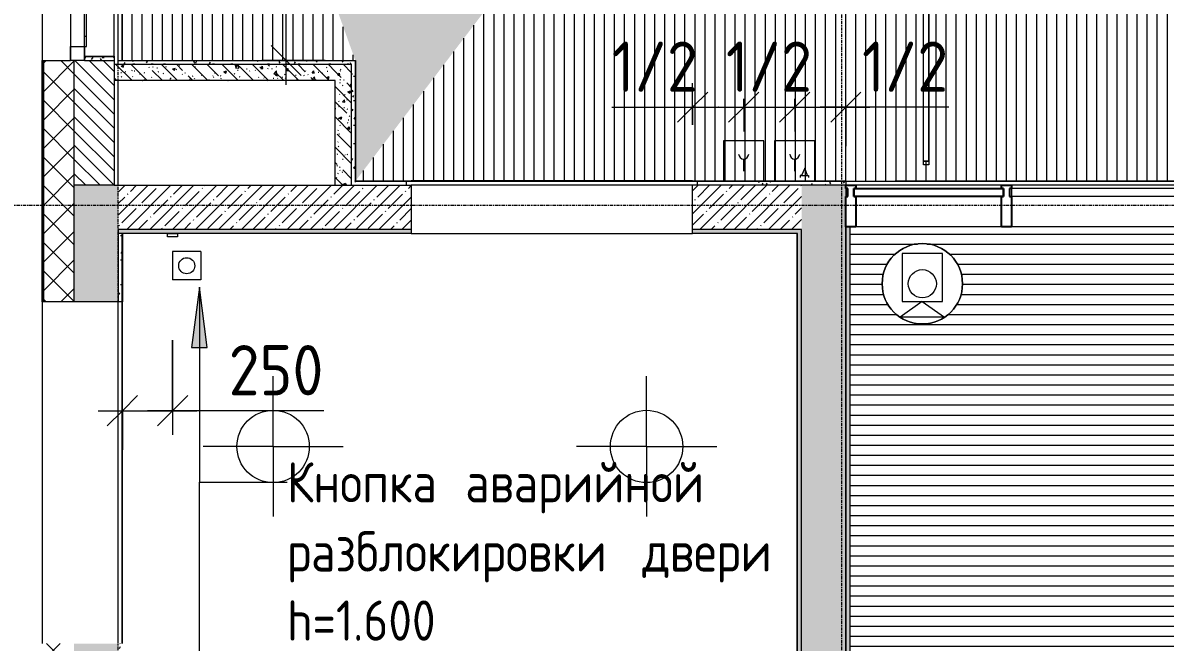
# Model space of a CAD drawing. Header units: millimetres. Extents: x 1311 to 195818, y -8553 to 29000.
# Drawn here: x 9082 to 14765, y 5627 to 8708 of the extents above; entities that cross this region are included whole.
import ezdxf

# ---------------------------------------------------------------- set-up
doc = ezdxf.new("R2010")
doc.units = ezdxf.units.MM
doc.linetypes.add('Осевая', pattern=[31.75, 6.35, -4.7625, 15.875, -4.7625])
for name, color, linetype, lineweight in [('A-ANNO-DIMS', 7, 'Continuous', 9), ('A-ANNO-DIMS-100', 7, 'Continuous', 9), ('A-CLNG-PATT', 7, 'Continuous', 9), ('A-GLAZ', 7, 'Continuous', 9), ('A-GLAZ-1', 7, 'Continuous', 13), ('A-GLAZ-CURT', 7, 'Continuous', 9), ('A-GLAZ-CURT-1', 7, 'Continuous', 25), ('A-GLAZ-CWMG', 7, 'Continuous', 9), ('A-GLAZ-CWMG-1', 7, 'Continuous', 25), ('A-WALL', 7, 'Continuous', 9), ('I-WALL', 7, 'Continuous', 9), ('Q-SPCQ', 7, 'Continuous', 9), ('Оси-2', 7, 'Осевая', 9)]:
    doc.layers.add(name, color=color, linetype=linetype, lineweight=lineweight)
for name, color, linetype, lineweight, true_color in [('A-ANNO-NOTE', 1, 'Continuous', 9, 0xff0000), ('A-CLNG-1', 7, 'Continuous', 9, 0xeaeaea), ('A-WALL-1', 7, 'Continuous', 9, 0x3c3c3c), ('A-WALL-2', 7, 'Continuous', 9, 0x535353), ('A-WALL-FNSH-1', 7, 'Continuous', 9, 0x3c3c3c), ('E-LITE-EQPM-1', 7, 'Continuous', 9, 0xff8080), ('G-ANNO-TEXT-1', 7, 'Continuous', 9, 0x3c3c3c), ('I-WALL-1', 7, 'Continuous', 9, 0x535353), ('Q-SPCQ-1', 7, 'Continuous', 9, 0x008040), ('Q-SPCQ-2', 1, 'Continuous', 9, 0xff0000)]:
    doc.layers.add(name, color=color, linetype=linetype, lineweight=lineweight, true_color=true_color)
doc.layers.add('A-CLNG-PATT-1', color=7, linetype='Continuous', lineweight=9, transparency=1)
doc.styles.add('GOST Common_2', font='GOST_Common.ttf', dxfattribs={"width": 0.9, "height": 200})
doc.styles.add('ISOCPEUR', font='isocpeur.ttf', dxfattribs={"width": 0.9, "height": 250})
doc.dimstyles.new('ISO-2_5_0_9К_БОЛЬШОЙ', dxfattribs={"dimscale": 304.8, "dimtxt": 248.995294, "dimasz": 0.492126, "dimexe": 0.393701, "dimexo": 0.984252, "dimgap": 0, "dimtad": 1, "dimdec": 0, "dimrnd": 10, "dimzin": 0, "dimdsep": 46, "dimtxsty": 'ISOCPEUR', "dimblk1": 'OBLIQUE', "dimblk2": 'OBLIQUE', "dimsah": 1, "dimcen": 0.09, "dimdle": 0.393701, "dimazin": 0, "dimtfac": 1, "dimtdec": 4, "dimtix": 1, "dimtmove": 0, "dimatfit": 3, "dimfxl": 1, "dimtvp": 1, "dimtolj": 1, "dimtzin": 0, "dimarcsym": 2})
doc.dimstyles.new('ISO-2_5_0_9К_БОЛЬШОЙ_1', dxfattribs={"dimscale": 304.8, "dimtxt": 248.995294, "dimasz": 0.492126, "dimexe": 0.393701, "dimexo": 0.984252, "dimgap": 0, "dimtad": 1, "dimdec": 0, "dimrnd": 10, "dimzin": 0, "dimdsep": 46, "dimtxsty": 'ISOCPEUR', "dimblk1": 'OBLIQUE', "dimblk2": 'OBLIQUE', "dimsah": 1, "dimcen": 0.09, "dimdle": 0.393701, "dimazin": 0, "dimtfac": 1, "dimtdec": 4, "dimtix": 1, "dimtmove": 1, "dimatfit": 3, "dimfxl": 1, "dimtvp": 1, "dimtolj": 1, "dimtzin": 0, "dimarcsym": 2})
pattern_1 = [(45, (9445.765, 0), (-57.0246, 57.0246), []), (45, (9502.79, 0), (-57.0246, 57.0246), [100.806, -20.161, 3.353, -16.808])]
pattern_2 = [(135, (9445.76, 0), (-75.4342, -75.4342), [106.68, -17.78, 3.556, -17.78]), (135, (9445.76, 75.39), (-75.4342, -75.4342), []), (50, (9445.76, 0), (127.5292, -11.1576), [13.335, -146.685]), (355, (9445.76, 0), (-24.6697, 133.74), [10.668, -117.348]), (100.451, (9456.39, -0.93), (102.8597, 122.5818), [11.333, -124.663]), (46.184, (9445.76, 35.56), (189.7552, -29.4304), [20.002, -220.027]), (96.636, (9461.58, 33.1), (166.182, 173.1996), [17, -186.995]), (351.184, (9445.76, 35.56), (166.184, 173.1976), [16.002, -176.022]), (21, (9463.54, 26.67), (106.1303, -71.586), [13.335, -146.685]), (326, (9463.54, 26.67), (43.2619, 128.9318), [10.668, -117.348]), (71.451, (9472.39, 20.7), (149.392, 57.345), [11.333, -124.663]), (37.5, (9445.765, 0), (2.16223, 59.18836), [3.353, -112.573, 3.353, -115.773, -117.792]), (37.5, (9445.765, 0), (2.16223, 59.18836), [-235.052, 3.353, -114.44]), (7.5, (9445.765, 0), (46.77386, 70.12615), [3.353, -64.567, 3.353, -109.906, -44.894]), (7.5, (9445.765, 0), (46.77386, 70.12615), [-181.178, 3.353, -41.542]), (327.5, (9406.116, 0), (94.91367, -4.0101), [3.353, -41.097, 3.353, -135.331, -184.023]), (327.5, (9406.116, 0), (94.91367, -4.0101), [-183.134, 3.353, -180.67]), (317.5, (9388.336, 0), (103.6906, 17.7988), [3.353, -54.432, 3.353, -88.748, -130.683]), (317.5, (9388.336, 0), (103.6906, 17.7988), [-149.885, 3.353, -127.33])]
pattern_3 = [(0, (9445.765, 0), (121.92, 30.48), [10.058, -81.382, 10.058, -81.382, -487.68]), (0, (9445.765, 0), (121.92, 30.48), [-182.88, 10.058, -172.822, 10.058, -81.382, -213.36]), (0, (9445.765, 0), (121.92, 30.48), [-457.2, 10.058, -50.902, 10.058, -142.342]), (120, (9491.485, 15.24), (-87.356454, 90.34582), [10.058, -81.382, 10.058, -81.382, -487.68]), (120, (9491.485, 15.24), (-87.356454, 90.34582), [-182.88, 10.058, -172.822, 10.058, -81.382, -213.36]), (120, (9491.485, 15.24), (-87.356454, 90.34582), [-457.2, 10.058, -50.902, 10.058, -142.342]), (240, (9506.725, 76.2), (-34.563546, -120.82582), [10.058, -81.382, 10.058, -81.382, -487.68]), (240, (9506.725, 76.2), (-34.563546, -120.82582), [-182.88, 10.058, -172.822, 10.058, -81.382, -213.36]), (240, (9506.725, 76.2), (-34.563546, -120.82582), [-457.2, 10.058, -50.902, 10.058, -142.342])]

# ---------------------------------------------------------------- blocks, each defined once
blk = doc.blocks.new('120_Окно_СКБ_2Ст - 120_Окно_СКБ_2Ст 2300х2500 _мал створка справа_-22272277-Сводный план потолков 1 этажа в осях 1-12')
at = {"layer": 'A-GLAZ'}
for p, q in [((1150, -57), (-1150, -57)), ((-1150, -127), (1150, -127))]:
    blk.add_line(p, q, dxfattribs=at)
at = {"layer": 'A-GLAZ-1'}
for p, q in [((-1150, -127), (-1150, -57)), ((-1150, -57), (-1080, -57)), ((-1080, -57), (-1080, -127)), ((250, -127), (250, -57)), ((250, -57), (320, -57)), ((320, -57), (320, -127)), ((1080, -127), (1080, -57)), ((1080, -57), (1150, -57)), ((1150, -57), (1150, -127)), ((-1080, -127), (-1150, -127)), ((-1080, -127), (-1080, -137)), ((-1080, -137), (250, -137)), ((-1030, -137), (-1030, -127)), ((200, -137), (200, -127)), ((320, -127), (250, -127)), ((250, -137), (250, -127)), ((320, -127), (320, -137)), ((320, -137), (1080, -137)), ((370, -137), (370, -127)), ((1030, -137), (1030, -127)), ((1150, -127), (1080, -127)), ((1080, -137), (1080, -127))]:
    blk.add_line(p, q, dxfattribs=at)
blk = doc.blocks.new('Прямоугольный импост - Импост структурный с накладкой - 190мм-31924846-Сводный план потолков 1 этажа в осях 1-12')
at = {"layer": 'A-GLAZ-CWMG-1'}
for p, q in [((0, 17), (-50, 17)), ((-50, 17), (-50, 0)), ((-50, 0), (-40, 0)), ((-40, 0), (-40, -40)), ((-10, 0), (0, 0)), ((-10, -40), (-10, 0)), ((0, 0), (0, 17)), ((-40, -40), (-50, -40)), ((-50, -40), (-50, -190)), ((0, -40), (-10, -40)), ((0, -190), (0, -40)), ((-50, -190), (0, -190))]:
    blk.add_line(p, q, dxfattribs=at)
blk = doc.blocks.new('Прямоугольный импост - Импост структурный с накладкой - 190мм-31923822-Сводный план потолков 1 этажа в осях 1-12')
at = {"layer": 'A-GLAZ-CWMG'}
for p, q in [((6355, 7900), (4555, 7900)), ((4555, 7883), (4555, 7843)), ((6355, 7883), (4555, 7883)), ((6355, 7843), (6355, 7883)), ((6355, 7843), (4555, 7843)), ((6355, 7693), (4555, 7693))]:
    blk.add_line(p, q, dxfattribs=at)
blk = doc.blocks.new('Системная панель - Стекло - 40мм-31924990-Сводный план потолков 1 этажа в осях 1-12')
at = {"layer": 'A-GLAZ-CURT-1'}
for p, q in [((-372.5, 0), (-372.5, 40)), ((-372.5, 40), (372.5, 40)), ((372.5, 0), (-372.5, 0)), ((372.5, 40), (372.5, 0))]:
    blk.add_line(p, q, dxfattribs=at)
blk = doc.blocks.new('Прямоугольный импост - Импост структурный с накладкой - 190мм-23800919-Сводный план потолков 1 этажа в осях 1-12')
at = {"layer": 'A-GLAZ-CWMG'}
for p, q in [((4505, 7900), (3780, 7900)), ((4505, 7693), (3780, 7693))]:
    blk.add_line(p, q, dxfattribs=at)
blk = doc.blocks.new('Прямоугольный импост - Импост структурный с накладкой - 190мм-31924841-Сводный план потолков 1 этажа в осях 1-12')
at = {"layer": 'A-GLAZ-CWMG-1'}
for p, q in [((25, 17), (-25, 17)), ((-25, 17), (-25, 0)), ((-25, 0), (-15, 0)), ((-15, 0), (-15, -40)), ((15, 0), (25, 0)), ((15, -40), (15, 0)), ((25, 0), (25, 17)), ((-15, -40), (-25, -40)), ((-25, -40), (-25, -190)), ((25, -40), (15, -40)), ((25, -190), (25, -40)), ((-25, -190), (25, -190))]:
    blk.add_line(p, q, dxfattribs=at)
blk = doc.blocks.new('Downlight - Strip - 2000 мм-27655400-Сводный план потолков 1 этажа в осях 1-12')
at = {"layer": 'E-LITE-EQPM-1'}
for p, q in [((-1000, -231.3), (-1000, -205.9)), ((-1000, -205.9), (-980.9, -205.9)), ((-980.9, -231.3), (-980.9, -205.9)), ((-980.9, -205.9), (981, -205.9)), ((-980.9, -205.9), (-980.9, -231.3)), ((-980.9, -231.3), (-980.9, -205.9)), ((-980.9, -205.9), (-980.9, -231.3)), ((-980.9, -205.9), (981, -205.9)), ((-980.9, -205.9), (981, -205.9)), ((981, -205.9), (981, -231.3)), ((981, -231.3), (981, -205.9)), ((981, -205.9), (1000, -205.9)), ((981, -231.3), (981, -205.9)), ((981, -205.9), (981, -231.3)), ((1000, -205.9), (1000, -231.3)), ((-980.9, -231.3), (-1000, -231.3)), ((981, -231.3), (-980.9, -231.3)), ((981, -231.3), (-980.9, -231.3)), ((-980.9, -231.3), (981, -231.3)), ((1000, -231.3), (981, -231.3))]:
    blk.add_line(p, q, dxfattribs=at)
blk = doc.blocks.new('Видеокамера - Желтый-29490382-Сводный план потолков 1 этажа в осях 1-12')
at = {"layer": 'Q-SPCQ-1'}
for p, q in [((89, 100), (-151, 100)), ((-151, 100), (-151, -100)), ((89, 0), (166.6, 110.7)), ((89, -100), (89, 100)), ((166.6, 110.7), (166.6, -110.7)), ((89, 0), (166.6, -110.7)), ((-151, -100), (89, -100))]:
    blk.add_line(p, q, dxfattribs=at)
for radius in [200, 70]:
    blk.add_circle((0, 0), radius, dxfattribs=at)
for start, end in [(0, 180), (180, 360)]:
    blk.add_arc((0, 0), 200, start, end, dxfattribs=at)
blk = doc.blocks.new('Кнопка аварийной разблокировки двери - Тип 1-29506772-Сводный план потолков 1 этажа в осях 1-12')
at = {"layer": 'Q-SPCQ-1'}
for p, q in [((-15, 230), (125, 230)), ((-15, 90), (-15, 230)), ((125, 90), (125, 230)), ((-15, 90), (125, 90)), ((100, 15.5), (150, 15.5)), ((100, 0.5), (100, 15.5)), ((150, 0.5), (100, 0.5)), ((150, 15.5), (150, 0.5))]:
    blk.add_line(p, q, dxfattribs=at)
blk.add_circle((55, 160), 40, dxfattribs=at)
blk = doc.blocks.new('Дистанционный пожарный извещатель - Монтируемые на перекрытии-30348713-Сводный план потолков 1 этажа в осях 1-12')
at = {"layer": 'Q-SPCQ'}
for p, q in [((0, 200), (-200, 200)), ((-200, 200), (-200, 0)), ((0, 0), (0, 200)), ((-100, 50), (-100, 110)), ((-49.9, 64.5), (-66.8, 28.2)), ((-36.8, 28.2), (-49.9, 64.5)), ((-200, 0), (0, 0)), ((-72.6, 28.2), (-72.6, 18.2)), ((-66.8, 28.2), (-72.6, 28.2)), ((-66.8, 28.2), (-36.8, 28.2)), ((-36.8, 28.2), (-31.8, 28.2)), ((-31.8, 28.2), (-31.8, 18.2))]:
    blk.add_line(p, q, dxfattribs=at)
blk.add_arc((-100, 135), 25, 180, 360, dxfattribs=at)
blk = doc.blocks.new('Извещатель пожарный ручной - Монтируемые на перекрытии-30340863-Сводный план потолков 1 этажа в осях 1-12')
at = {"layer": 'Q-SPCQ'}
for p, q in [((0, 200), (-200, 200)), ((-200, 200), (-200, 0)), ((0, 0), (0, 200)), ((-100, 50), (-100, 110))]:
    blk.add_line(p, q, dxfattribs=at)
blk.add_arc((-100, 135), 25, 180, 360, dxfattribs=at)
blk = doc.blocks.new('Прямоугольный импост - Импост структурный с накладкой - 190мм-V76-Сводный план потолков 1 этажа в осях 1-12')
at = {"layer": 'A-GLAZ-CWMG'}
blk.add_line((4505, 7693), (3780, 7693), dxfattribs=at)
blk = doc.blocks.new('DIMBLOCK28-Сводный план потолков 1 этажа в осях 1-12')
at = {"layer": 'A-ANNO-DIMS-100', "lineweight": 20}
for p, q in [((10391.3, 9699.5), (10316.3, 9774.5)), ((10391.3, 9699.5), (10466.3, 9624.5)), ((10391.3, 8520), (10316.3, 8595)), ((10391.3, 8520), (10466.3, 8445))]:
    blk.add_line(p, q, dxfattribs=at)
at = {"layer": 'A-ANNO-DIMS-100'}
for p, q in [((10275.8, 9699.5), (10511.3, 9699.5)), ((10391.3, 9699.5), (10275.8, 9699.5)), ((10391.3, 8400), (10391.3, 9699.5)), ((10585.2, 8520), (10271.3, 8520)), ((10391.3, 8520), (10585.2, 8520))]:
    blk.add_line(p, q, dxfattribs=at)
at = {"layer": 'A-ANNO-DIMS-100', "color": 0, "insert": (10064.6, 8894.3), "char_height": 250, "width": 517.144, "attachment_point": 1, "rotation": 90, "line_spacing_factor": 1.149209, "style": 'ISOCPEUR'}
blk.add_mtext('1/2', dxfattribs=at)
blk = doc.blocks.new('_Oblique')
at = {"color": 0, "linetype": 'ByBlock', "lineweight": -2}
blk.add_line((-0.5, -0.5), (0.5, 0.5), dxfattribs=at)
blk = doc.blocks.new('DIMBLOCK37-Сводный план потолков 1 этажа в осях 1-12')
at = {"layer": 'A-ANNO-DIMS-100'}
for p, q in [((9826.8, 7129.5), (9826.8, 6658.3)), ((9826.8, 6778.3), (9826.8, 7129.5)), ((9576.8, 6584.4), (9576.8, 6898.3)), ((9456.8, 6778.3), (9946.8, 6778.3)), ((9576.8, 6778.3), (9576.8, 6584.4)), ((10005.4, 6778.3), (9701.8, 6778.3)), ((10579.4, 6778.3), (10005.4, 6778.3))]:
    blk.add_line(p, q, dxfattribs=at)
at = {"layer": 'A-ANNO-DIMS-100', "lineweight": 20}
for p, q in [((9576.8, 6778.3), (9651.8, 6853.3)), ((9826.8, 6778.3), (9901.8, 6853.3)), ((9576.8, 6778.3), (9501.8, 6703.3)), ((9826.8, 6778.3), (9751.8, 6703.3))]:
    blk.add_line(p, q, dxfattribs=at)
at = {"layer": 'A-ANNO-DIMS-100', "color": 0, "insert": (10105.4, 7104.9), "char_height": 250, "width": 568.858, "attachment_point": 1, "line_spacing_factor": 1.149209, "style": 'ISOCPEUR'}
blk.add_mtext('250', dxfattribs=at)
blk = doc.blocks.new('DIMBLOCK53-Сводный план потолков 1 этажа в осях 1-12')
at = {"layer": 'A-ANNO-DIMS-100'}
for p, q in [((12414, 8200), (12414, 8407.9)), ((12667.9, 8330), (12667.9, 8167.9)), ((12667.9, 8287.9), (12667.9, 8330)), ((12011.6, 8287.9), (12542.5, 8287.9)), ((12294, 8287.9), (12667.9, 8287.9)), ((12414, 8287.9), (12414, 8200)), ((12542.5, 8287.9), (12540.9, 8287.9))]:
    blk.add_line(p, q, dxfattribs=at)
at = {"layer": 'A-ANNO-DIMS-100', "lineweight": 20}
for p, q in [((12414, 8287.9), (12489, 8362.9)), ((12667.9, 8287.9), (12742.9, 8362.9)), ((12414, 8287.9), (12339, 8212.9)), ((12667.9, 8287.9), (12592.9, 8212.9))]:
    blk.add_line(p, q, dxfattribs=at)
at = {"layer": 'A-ANNO-DIMS-100', "color": 0, "insert": (12011.6, 8614.5), "char_height": 250, "width": 517.144, "attachment_point": 1, "line_spacing_factor": 1.149209, "style": 'ISOCPEUR'}
blk.add_mtext('1/2', dxfattribs=at)
blk = doc.blocks.new('DIMBLOCK54-Сводный план потолков 1 этажа в осях 1-12')
at = {"layer": 'A-ANNO-DIMS-100', "lineweight": 20}
for p, q in [((12667.9, 8287.9), (12742.9, 8362.9)), ((12921.8, 8287.9), (12996.8, 8362.9)), ((12667.9, 8287.9), (12592.9, 8212.9)), ((12921.8, 8287.9), (12846.8, 8212.9))]:
    blk.add_line(p, q, dxfattribs=at)
at = {"layer": 'A-ANNO-DIMS-100'}
for p, q in [((12667.9, 8330), (12667.9, 8167.9)), ((12667.9, 8287.9), (12667.9, 8330)), ((12921.8, 8330), (12921.8, 8167.9)), ((12921.8, 8287.9), (12921.8, 8330)), ((12667.9, 8287.9), (12921.8, 8287.9))]:
    blk.add_line(p, q, dxfattribs=at)
at = {"layer": 'A-ANNO-DIMS-100', "color": 0, "insert": (12579.4, 8614.5), "char_height": 250, "width": 517.144, "attachment_point": 1, "line_spacing_factor": 1.149209, "style": 'ISOCPEUR'}
blk.add_mtext('1/2', dxfattribs=at)
blk = doc.blocks.new('DIMBLOCK55-Сводный план потолков 1 этажа в осях 1-12')
at = {"layer": 'A-ANNO-DIMS-100', "lineweight": 20}
for p, q in [((12921.8, 8287.9), (12996.8, 8362.9)), ((13175.8, 8287.9), (13250.8, 8362.9)), ((12921.8, 8287.9), (12846.8, 8212.9)), ((13175.8, 8287.9), (13100.8, 8212.9))]:
    blk.add_line(p, q, dxfattribs=at)
at = {"layer": 'A-ANNO-DIMS-100'}
for p, q in [((13175.8, 8094), (13175.8, 8407.9)), ((12921.8, 8330), (12921.8, 8167.9)), ((12921.8, 8287.9), (12921.8, 8330)), ((12921.8, 8287.9), (13295.8, 8287.9)), ((13157, 8287.9), (13048.8, 8287.9)), ((13688, 8287.9), (13157, 8287.9)), ((13175.8, 8287.9), (13175.8, 8094))]:
    blk.add_line(p, q, dxfattribs=at)
at = {"layer": 'A-ANNO-DIMS-100', "color": 0, "insert": (13257, 8614.5), "char_height": 250, "width": 517.144, "attachment_point": 1, "line_spacing_factor": 1.149209, "style": 'ISOCPEUR'}
blk.add_mtext('1/2', dxfattribs=at)
blk = doc.blocks.new('DIMBLOCK58-Сводный план потолков 1 этажа в осях 1-12')
at = {"layer": 'A-ANNO-DIMS-100', "lineweight": 20}
for p, q in [((15839.1, 9399.5), (15764.1, 9474.5)), ((15839.1, 9399.5), (15914.1, 9324.5)), ((15839.1, 7920), (15764.1, 7995)), ((15839.1, 7920), (15914.1, 7845))]:
    blk.add_line(p, q, dxfattribs=at)
at = {"layer": 'A-ANNO-DIMS-100'}
for p, q in [((15231.4, 9399.5), (15959.1, 9399.5)), ((15839.1, 9399.5), (15231.4, 9399.5)), ((15839.1, 7800), (15839.1, 9399.5)), ((13421.8, 7920), (15959.1, 7920)), ((15839.1, 7920), (13421.8, 7920))]:
    blk.add_line(p, q, dxfattribs=at)
at = {"layer": 'A-ANNO-DIMS-100', "color": 0, "insert": (15512.5, 8444.3), "char_height": 250, "width": 517.144, "attachment_point": 1, "rotation": 90, "line_spacing_factor": 1.149209, "style": 'ISOCPEUR'}
blk.add_mtext('1/2', dxfattribs=at)

msp = doc.modelspace()

# ---------------------------------------------------------------- hatches: boundary and pattern name
at = {"layer": 'A-CLNG-PATT'}
h = msp.add_hatch(dxfattribs=at)
h.set_pattern_fill('FP_90', color=256, style=0, pattern_type=2)
h.set_pattern_definition([(90, (12025.765, 14181.893), (50, -3e-15), [])])
h.paths.add_polyline_path([(20155.2, 7920), (29435.8, 7920), (29435.8, 10868.5), (23124.8, 10868.5), (23124.8, 10886.1), (21889.5, 11574.1), (21889.5, 11498.1), (21864.1, 11498.1), (21864.1, 11588.2), (19689.5, 12799.3), (19689.5, 12098.1), (19664.1, 12098.1), (19664.1, 12813.5), (16544.3, 14551), (16579.8, 14554.5), (19664.1, 12825.8), (19664.1, 14060), (19689.5, 14060), (19689.5, 12811.6), (21864.1, 11592.8), (21864.1, 13460), (21889.5, 13460), (21889.5, 11578.5), (23124.8, 10886.2), (23124.8, 15199), (16544.3, 14575.1), (16544.3, 15001), (23124.8, 15200), (16225.8, 15200), (16225.8, 14975), (16543.3, 14975), (16543.3, 14575), (16225.8, 14575), (16225.8, 12775), (16240.8, 12775), (16240.8, 12725), (16225.8, 12725), (16225.8, 10880), (12984.8, 10880), (12984.8, 11380), (11276.8, 11379), (11275.8, 10879.8), (9990.8, 10600), (12870.3, 10729.3), (10735.8, 7920), (17619.4, 7920)])
h.paths.add_polyline_path([(24610.8, 7921), (24610.8, 7941), (24710.8, 7941), (24710.8, 7921)])
h.paths.add_polyline_path([(24025.8, 7921), (23925.8, 7921), (23925.8, 7941), (24025.8, 7941)])
h.paths.add_polyline_path([(13588.5, 8019.5), (13563.1, 8019.5), (13563.1, 9981.4), (13588.5, 9981.4), (13588.5, 8141.5)])
h.paths.add_polyline_path([(21588.5, 8019.5), (21563.1, 8019.5), (21563.1, 9981.4), (21588.5, 9981.4), (21588.5, 8141.5)])
h.paths.add_polyline_path([(9575.8, 8520), (10735.8, 8520), (9990.8, 10600), (9575.8, 10600), (9575.8, 8521)])
h.paths.add_polyline_path([(17588.5, 8819.5), (17563.1, 8819.5), (17563.1, 10781.4), (17588.5, 10781.4), (17588.5, 9555.8)])
h.paths.add_polyline_path([(25563.1, 8820.1), (25563.1, 10782), (25588.5, 10782), (25588.5, 8820.1)])
h.paths.add_polyline_path([(9751.7, 9501), (9704.8, 9512.5), (9662.2, 9534.9), (9626.1, 9566.9), (9598.7, 9606.6), (9581.6, 9651.6), (9575.8, 9699.5), (9581.6, 9747.4), (9598.7, 9792.4), (9626.1, 9832.1), (9662.2, 9864.1), (9704.8, 9886.5), (9751.7, 9898), (9799.9, 9898), (9848.2, 9885.7), (9889.4, 9864.1), (9925.5, 9832.1), (9952.9, 9792.4), (9970, 9747.4), (9975.8, 9699.5), (9970, 9651.6), (9952.9, 9606.6), (9925.5, 9566.9), (9889.4, 9534.9), (9846.7, 9512.5), (9799.9, 9501), (9771.5, 9501)])
h.paths.add_polyline_path([(17464.1, 11498.1), (17464.1, 13460), (17489.5, 13460), (17489.5, 11498.1)])
h.paths.add_polyline_path([(22891.7, 12851.5), (22844.8, 12863), (22802.2, 12885.4), (22766.1, 12917.4), (22738.7, 12957.1), (22721.6, 13002.1), (22715.8, 13050), (22721.6, 13097.9), (22738.7, 13142.9), (22766.1, 13182.6), (22802.2, 13214.6), (22844.8, 13237), (22891.7, 13248.5), (22939.9, 13248.5), (22986.7, 13237), (23029.4, 13214.6), (23065.5, 13182.6), (23092.9, 13142.9), (23110, 13097.9), (23115.8, 13050), (23110, 13002.1), (23092.9, 12957.1), (23065.5, 12917.4), (23029.4, 12885.4), (22986.7, 12863), (22939.9, 12851.5)])
h = msp.add_hatch(dxfattribs=at)
h.set_pattern_fill('FP_85', color=256, style=0, pattern_type=2)
h.set_pattern_definition([(0, (21565.765, 4107), (0, -50), [])])
h.paths.add_polyline_path([(27762.3, 521), (29935.8, 521), (29934.8, 4370), (23755.8, 4370), (23755.8, 7693), (22225.8, 7693), (22225.8, 7050), (20905.8, 7050), (20904.8, 7680), (18205.8, 7679), (18205.8, 7120), (17085.8, 7120), (17085.8, 7693), (13195.8, 7693), (13195.8, 521), (26494.4, 521)])
h.paths.add_polyline_path([(29654.8, 601), (29606.9, 606.8), (29561.8, 623.9), (29522.1, 651.3), (29490.2, 687.4), (29467.8, 730.1), (29456.2, 776.9), (29456.2, 825.1), (29467.8, 871.9), (29490.2, 914.6), (29522.1, 950.7), (29561.8, 978.1), (29606.9, 995.2), (29654.8, 1001), (29702.6, 995.2), (29747.7, 978.1), (29787.4, 950.7), (29819.4, 914.6), (29841.8, 871.9), (29853.3, 825.1), (29853.3, 776.9), (29841.8, 730.1), (29819.4, 687.4), (29787.4, 651.3), (29747.7, 623.9), (29702.6, 606.8), (29664.1, 602.1)])
h.paths.add_polyline_path([(27231.4, 1464), (27231.4, 3425.9), (27256.8, 3425.9), (27256.8, 1464)])
h.paths.add_polyline_path([(24256.8, 1464), (24231.4, 1464), (24231.4, 3425.9), (24256.8, 3425.9), (24256.8, 2570)])
h.paths.add_polyline_path([(21231.4, 1464), (21231.4, 3425.9), (21256.8, 3425.9), (21256.8, 1464)])
h.paths.add_polyline_path([(18451.4, 1464), (18451.4, 3425.9), (18476.8, 3425.9), (18476.8, 1464)])
h.paths.add_polyline_path([(15709.5, 1464), (15684.1, 1464), (15684.1, 3425.9), (15709.5, 3425.9), (15709.5, 2570)])
h.paths.add_polyline_path([(21243.1, 4769), (21243.1, 6730.9), (21268.5, 6730.9), (21268.5, 4769)])
h.paths.add_polyline_path([(18488.5, 4769), (18463.1, 4769), (18463.1, 6730.9), (18488.5, 6730.9), (18488.5, 6284.3)])
h.paths.add_polyline_path([(15699.9, 4769), (15683.1, 4769), (15683.1, 6730.9), (15708.5, 6730.9), (15708.5, 4769)])
h.paths.add_polyline_path([(13556.8, 7210), (13508.9, 7215.8), (13463.8, 7232.9), (13424.1, 7260.3), (13392.2, 7296.4), (13369.8, 7339.1), (13358.2, 7385.9), (13358.2, 7434.1), (13369.8, 7480.9), (13392.2, 7523.6), (13424.1, 7559.7), (13463.8, 7587.1), (13508.9, 7604.2), (13556.8, 7610), (13604.6, 7604.2), (13649.7, 7587.1), (13689.4, 7559.7), (13721.4, 7523.6), (13743.8, 7480.9), (13755.3, 7434.1), (13755.3, 7385.9), (13743.8, 7339.1), (13721.4, 7296.4), (13689.4, 7260.3), (13649.7, 7232.9), (13604.6, 7215.8), (13580.8, 7212.9)])
at = {"layer": 'A-CLNG-PATT-1'}
h = msp.add_hatch(color=256, dxfattribs=at)
h.paths.add_polyline_path([(10735.8, 7920), (12870.3, 10729.3), (9990.8, 10600), (10735.8, 8520), (10735.8, 7921)])
h.paths.add_polyline_path([(9990.8, 10600), (11275.8, 10880), (9990.8, 10880), (9990.8, 10612.5)])
h.paths.add_polyline_path([(23124.8, 10886.1), (23124.8, 10886.2), (21889.5, 11578.5), (21889.5, 11574.1), (23099.9, 10900)])
h.paths.add_polyline_path([(21864.1, 11588.2), (21864.1, 11592.8), (19689.5, 12811.6), (19689.5, 12799.3)])
h.paths.add_polyline_path([(19664.1, 12813.5), (19664.1, 12825.8), (16579.8, 14554.5), (16544.3, 14551), (18049, 13712.9)])
h.paths.add_polyline_path([(16544.3, 14575.1), (23124.8, 15199.7), (16544.3, 15001), (16544.3, 14641.5)])
at = {"layer": 'A-WALL'}
h = msp.add_hatch(dxfattribs=at)
h.set_pattern_fill('FP_6', color=256, style=0, pattern_type=2)
h.set_pattern_definition([(45, (9445.76, 0), (-70.7107, 70.7107), []), (135, (9445.76, 0), (-70.7107, -70.7107), [])])
h.paths.add_polyline_path([(9185.8, -100), (9335.8, -100), (9335.8, 3670), (9185.8, 3670), (9185.8, 120)])
h.paths.add_polyline_path([(9185.8, 5220), (9335.8, 5220), (9335.8, 5620), (9185.8, 5620), (9185.8, 5400)])
h.paths.add_polyline_path([(9185.8, 7320), (9335.8, 7320), (9335.8, 8520), (9185.8, 8520), (9185.8, 7680)])
h.paths.add_polyline_path([(9185.8, 10820), (9335.8, 10820), (9335.8, 12220), (9185.8, 12220), (9185.8, 10900)])
h.paths.add_polyline_path([(9317.8, 13120), (9335.8, 13120), (9335.8, 15350), (9185.8, 15350), (9185.8, 13120)])
h = msp.add_hatch(dxfattribs=at)
h.set_pattern_fill('FP_31', color=256, style=0, pattern_type=2)
h.set_pattern_definition([(135, (9445.765, 0), (-35.35534, -35.35534), [])])
h.paths.add_polyline_path([(9335.8, 7900), (9535.8, 7900), (9535.8, 8520), (9335.8, 8520), (9335.8, 8141.5)])
h.paths.add_polyline_path([(9335.8, 10820), (9535.8, 10820), (9535.8, 10900), (9335.8, 10900)])
h.paths.add_polyline_path([(9501.5, 11400), (9535.8, 11400), (9535.8, 12220), (9335.8, 12220), (9335.8, 11400)])
h.paths.add_polyline_path([(9335.8, 13120), (9535.8, 13120), (9535.8, 14700), (9335.8, 14700), (9335.8, 13712.9)])
at = {"layer": 'G-ANNO-TEXT-1'}
msp.add_hatch(color=256, dxfattribs=at).paths.add_polyline_path([(9959.9, 7393.3), (9920.4, 7093.3), (9999.4, 7093.3)])
at = {"layer": 'I-WALL'}
h = msp.add_hatch(dxfattribs=at)
h.set_pattern_fill('FP_84', color=256, style=0, pattern_type=2)
h.set_pattern_definition(pattern_3)
h.paths.add_polyline_path([(9571.8, 8500), (9575.8, 8500), (9575.8, 8521), (9555.8, 8520), (9555.8, 8500)])
h.paths.add_polyline_path([(9568.3, 10857.5), (9575.8, 10880), (9575.3, 10900), (9555.8, 10900), (9555.8, 10880), (9568.3, 10880)])
h = msp.add_hatch(dxfattribs=at)
h.set_pattern_fill('FP_84', color=256, style=0, pattern_type=2)
h.set_pattern_definition(pattern_3)
h.paths.add_polyline_path([(9397.8, 8520), (9535.8, 8520), (9535.8, 8540), (9387.8, 8540), (9387.8, 8520)])
h = msp.add_hatch(dxfattribs=at)
h.set_pattern_fill('FP_41', color=256, style=0, pattern_type=2)
h.set_pattern_definition(pattern_2)
h.paths.add_polyline_path([(10012.3, 8420), (10635.8, 8420), (10635.8, 8500), (9535.8, 8500), (9535.8, 8420), (9575.8, 8420)])
h = msp.add_hatch(dxfattribs=at)
h.set_pattern_fill('FP_84', color=256, style=0, pattern_type=2)
h.set_pattern_definition(pattern_3)
h.paths.add_polyline_path([(10715.8, 8500), (10715.8, 8520), (9575.8, 8520), (9575.8, 8500), (10635.8, 8500)])
h = msp.add_hatch(dxfattribs=at)
h.set_pattern_fill('FP_41', color=256, style=0, pattern_type=2)
h.set_pattern_definition(pattern_2)
h.paths.add_polyline_path([(10715.8, 7900), (10715.8, 8500), (10635.8, 8500), (10635.8, 7900), (10698.7, 7900)])
h = msp.add_hatch(dxfattribs=at)
h.set_pattern_fill('FP_84', color=256, style=0, pattern_type=2)
h.set_pattern_definition(pattern_3)
h.paths.add_polyline_path([(10715.8, 7920), (10735.8, 7921), (10735.8, 8520), (10715.8, 8520), (10715.8, 7921)])
h = msp.add_hatch(dxfattribs=at)
h.set_pattern_fill('FP_1', color=256, style=0, pattern_type=2)
h.set_pattern_definition(pattern_1)
h.paths.add_polyline_path([(9335.8, -100), (9555.8, -100), (9555.8, 3670), (9335.8, 3670), (9335.8, 2570)])
h.paths.add_polyline_path([(9335.8, 5220), (9555.8, 5220), (9555.8, 5620), (9335.8, 5620), (9335.8, 5400)])
h.paths.add_polyline_path([(9555.8, 7320), (9555.8, 7900), (9335.8, 7900), (9335.8, 7320)])
h = msp.add_hatch(dxfattribs=at)
h.set_pattern_fill('FP_1', color=256, style=0, pattern_type=2)
h.set_pattern_definition(pattern_1)
h.paths.add_polyline_path([(12414, 7680), (12955.8, 7680), (12955.8, 7900), (12414, 7900)])
h.paths.add_polyline_path([(11014, 7680), (11014, 7900), (9555.8, 7900), (9555.8, 7680), (10735.8, 7680)])
h = msp.add_hatch(dxfattribs=at)
h.set_pattern_fill('FP_84', color=256, style=0, pattern_type=2)
h.set_pattern_definition(pattern_3)
h.paths.add_polyline_path([(12548, 7900), (13175.8, 7900), (13175.8, 7920), (12439, 7920), (12439, 7900)])
h.paths.add_polyline_path([(10989, 7900), (10989, 7920), (10715.8, 7920), (10715.8, 7900), (10736.5, 7900)])
h = msp.add_hatch(dxfattribs=at)
h.set_pattern_fill('FP_1', color=256, style=0, pattern_type=2)
h.set_pattern_definition(pattern_1)
h.paths.add_polyline_path([(13175.8, 120), (13175.8, 7900), (12955.8, 7900), (12955.8, 120)])
h = msp.add_hatch(dxfattribs=at)
h.set_pattern_fill('FP_84', color=256, style=0, pattern_type=2)
h.set_pattern_definition(pattern_3)
h.paths.add_polyline_path([(12935.8, 7660), (12935.8, 7680), (12414, 7680), (12414, 7660), (12548, 7660)])
h.paths.add_polyline_path([(9555.8, 7660), (11014, 7660), (11014, 7680), (9555.8, 7680)])
h = msp.add_hatch(dxfattribs=at)
h.set_pattern_fill('FP_84', color=256, style=0, pattern_type=2)
h.set_pattern_definition(pattern_3)
h.paths.add_polyline_path([(12955.8, 140), (12955.8, 7680), (12935.8, 7680), (12935.8, 510), (12937.1, 510), (12939.6, 460), (12935.8, 460), (12935.8, 140)])
h = msp.add_hatch(dxfattribs=at)
h.set_pattern_fill('FP_84', color=256, style=0, pattern_type=2)
h.set_pattern_definition(pattern_3)
h.paths.add_polyline_path([(13195.8, 150), (13195.8, 7693), (13175.8, 7693), (13175.8, 150), (13181.9, 150)])
h = msp.add_hatch(dxfattribs=at)
h.set_pattern_fill('FP_84', color=256, style=0, pattern_type=2)
h.set_pattern_definition(pattern_3)
h.paths.add_polyline_path([(9575.8, 5540), (9575.8, 5620), (9555.8, 5620), (9555.8, 5540)])
h.paths.add_polyline_path([(9575.8, 7320), (9575.8, 7660), (9555.8, 7660), (9555.8, 7320)])

# ---------------------------------------------------------------- linework, layer by layer
at = {"layer": 'A-ANNO-NOTE'}
for p, q in [((10326.8, 6600.5), (10326.8, 6949.4)), ((12184.8, 6600.5), (12184.8, 6949.4)), ((10326.8, 6600.5), (9977.9, 6600.5)), ((10326.8, 6600.5), (10326.8, 6251.6)), ((10326.8, 6600.5), (10675.7, 6600.5)), ((12184.8, 6600.5), (11835.9, 6600.5)), ((12184.8, 6600.5), (12184.8, 6251.6)), ((12184.8, 6600.5), (12533.7, 6600.5))]:
    msp.add_line(p, q, dxfattribs=at)
for centre in [(10326.8, 6600.5), (12184.8, 6600.5)]:
    msp.add_circle(centre, 180, dxfattribs=at)
at = {"layer": 'A-CLNG-1'}
for p, q in [((9535.8, 8541), (9535.8, 10798.5)), ((9387.8, 8541), (9535.8, 8541)), ((10735.8, 7920), (29435.8, 7920)), ((14000.8, 7693), (13195.8, 7693)), ((13195.8, 7693), (13195.8, 521))]:
    msp.add_line(p, q, dxfattribs=at)
at = {"layer": 'A-WALL'}
for p, q in [((9182.8, 7320), (9182.8, 8520)), ((9185.8, 7320), (9185.8, 8520)), ((9335.8, 8520), (9335.8, 7320)), ((9575.8, 8520), (9575.8, 8521)), ((10735.8, 7920), (10735.8, 8520)), ((9535.8, 7900), (9335.8, 7900)), ((11014, 7680), (9555.8, 7680)), ((12955.8, 7680), (12414, 7680)), ((11014, 7660), (9555.8, 7660)), ((9575.8, 7320), (9575.8, 7660)), ((9575.8, 7659), (9576.8, 7659)), ((12935.8, 7660), (12414, 7660)), ((12934.8, 7659), (12935.8, 7659))]:
    msp.add_line(p, q, dxfattribs=at)
at = {"layer": 'A-WALL-1'}
for p, q in [((9387.8, 8540), (9535.8, 8540)), ((9535.8, 8540), (9535.8, 7900)), ((9185.8, 8520), (9317.8, 8520)), ((9387.8, 8520), (9535.8, 8520)), ((10715.8, 8500), (9535.8, 8500)), ((9555.8, 8500), (9555.8, 8521)), ((9555.8, 8521), (9575.8, 8521)), ((9575.8, 8520), (10735.8, 8520)), ((10715.8, 8500), (10715.8, 7900)), ((10635.8, 8420), (9535.8, 8420)), ((10635.8, 7900), (10635.8, 8420)), ((9535.8, 7900), (11014, 7900)), ((10989, 7920), (10989, 7900)), ((11014, 7900), (11014, 7660)), ((12414, 7660), (12414, 7900)), ((13175.8, 7900), (12414, 7900)), ((12439, 7900), (12439, 7920)), ((13175.8, 7920), (13175.8, -48)), ((9555.8, 7680), (9555.8, 7320)), ((12955.8, 120), (12955.8, 7680)), ((13175.8, 150), (13175.8, 7693)), ((13175.8, 7693), (13195.8, 7693)), ((12935.8, 140), (12935.8, 7660)), ((9575.8, 7320), (9185.8, 7320))]:
    msp.add_line(p, q, dxfattribs=at)
at = {"layer": 'A-WALL-2'}
for p, q in [((9177.8, 10820), (9177.8, 8520)), ((9177.8, 7320), (9177.8, 5620))]:
    msp.add_line(p, q, dxfattribs=at)
at = {"layer": 'A-WALL-FNSH-1'}
for p, q in [((9535.8, 8541), (9535.8, 8541)), ((9535.8, 8541), (9535.8, 8540)), ((9177.8, 7320), (9177.8, 8520)), ((9177.8, 8520), (9185.8, 8520)), ((9576.8, 8521), (10736.8, 8521)), ((10736.8, 8521), (10736.8, 7921)), ((10736.8, 7921), (11014, 7921)), ((11014, 7921), (11014, 7920)), ((12414, 7921), (13175.8, 7921)), ((12414, 7920), (12414, 7921)), ((13175.8, 7921), (13175.8, 7920)), ((13195.8, 7690), (13196.8, 7690)), ((13196.8, 7690), (13196.8, 141)), ((9576.8, 7659), (9576.8, 7320)), ((11014, 7659), (9576.8, 7659)), ((11014, 7660), (11014, 7659)), ((12414, 7659), (12414, 7660)), ((12934.8, 7659), (12414, 7659)), ((12934.8, 3353.8), (12934.8, 7659)), ((9185.8, 7320), (9177.8, 7320)), ((9576.8, 7320), (9575.8, 7320)), ((12934.8, 5653.9), (12935.8, 5653.9)), ((12935.8, 5652.7), (12934.8, 5652.7))]:
    msp.add_line(p, q, dxfattribs=at)
at = {"layer": 'G-ANNO-TEXT-1'}
for p, q in [((9959.9, 7393.3), (9920.4, 7093.3)), ((9999.4, 7093.3), (9959.9, 7393.3)), ((9959.9, 7393.3), (9959.9, 6422.4)), ((9920.4, 7093.3), (9999.4, 7093.3)), ((9959.9, 6422.4), (10395.9, 6422.4)), ((9959.9, 5294.7), (9959.9, 6422.4)), ((9959.9, 6422.4), (10395.9, 6422.4))]:
    msp.add_line(p, q, dxfattribs=at)
at = {"layer": 'I-WALL-1'}
for p, q in [((9555.8, 8521), (9555.8, 10599)), ((9576.8, 8521), (9576.8, 10600)), ((9575.8, 8521), (9575.8, 9070.1)), ((9575.8, 8521), (9576.8, 8521)), ((9555.8, 7900), (9555.8, 8420)), ((12414, 7921), (11014, 7921)), ((12414, 7900), (11014, 7900)), ((11014, 7660), (12414, 7660)), ((11014, 7659), (12414, 7659)), ((9555.8, 5620), (9555.8, 7320)), ((9575.8, 5620), (9575.8, 7320)), ((9576.8, 5620), (9576.8, 7320))]:
    msp.add_line(p, q, dxfattribs=at)
at = {"layer": 'Оси-2'}
for p, q in [((13155.8, 593.7), (13155.8, 24898.1)), ((9555.8, 593.7), (9555.8, 12880)), ((9007.3, 7800), (45435.8, 7800))]:
    msp.add_line(p, q, dxfattribs=at)

# ---------------------------------------------------------------- block references
at = {"layer": 'A-GLAZ', "rotation": 89.99999999999991}
msp.add_blockref('120_Окно_СКБ_2Ст - 120_Окно_СКБ_2Ст 2300х2500 _мал створка справа_-22272277-Сводный план потолков 1 этажа в осях 1-12', (9260.8, 9670), dxfattribs=at)
at = {"layer": 'A-GLAZ-CURT', "rotation": 180}
msp.add_blockref('Системная панель - Стекло - 40мм-31924990-Сводный план потолков 1 этажа в осях 1-12', (13588.3, 7883), dxfattribs=at)
at = {"layer": 'A-GLAZ-CWMG', "extrusion": (0, 0, -1)}
for name, p in [('Прямоугольный импост - Импост структурный с накладкой - 190мм-31924846-Сводный план потолков 1 этажа в осях 1-12', (-13175.8, 7883)), ('Прямоугольный импост - Импост структурный с накладкой - 190мм-31924841-Сводный план потолков 1 этажа в осях 1-12', (-13975.8, 7883))]:
    msp.add_blockref(name, p, dxfattribs=at)
at = {"layer": 'A-GLAZ-CWMG'}
for name in ['Прямоугольный импост - Импост структурный с накладкой - 190мм-23800919-Сводный план потолков 1 этажа в осях 1-12', 'Прямоугольный импост - Импост структурный с накладкой - 190мм-31923822-Сводный план потолков 1 этажа в осях 1-12', 'Прямоугольный импост - Импост структурный с накладкой - 190мм-V76-Сводный план потолков 1 этажа в осях 1-12']:
    msp.add_blockref(name, (9445.8, 0), dxfattribs=at)
at = {"layer": 'E-LITE-EQPM-1', "rotation": 90}
msp.add_blockref('Downlight - Strip - 2000 мм-27655400-Сводный план потолков 1 этажа в осях 1-12', (13357.1, 9000.5), dxfattribs=at)
at = {"layer": 'Q-SPCQ-1'}
for name, p, rotation in [('Кнопка аварийной разблокировки двери - Тип 1-29506772-Сводный план потолков 1 этажа в осях 1-12', (9951.8, 7659.5), 180), ('Видеокамера - Желтый-29490382-Сводный план потолков 1 этажа в осях 1-12', (13556.8, 7410), 270.0000000000001)]:
    msp.add_blockref(name, p, dxfattribs=dict(at, rotation=rotation))
at = {"layer": 'Q-SPCQ-2'}
for name, p in [('Извещатель пожарный ручной - Монтируемые на перекрытии-30340863-Сводный план потолков 1 этажа в осях 1-12', (12767.9, 7920)), ('Дистанционный пожарный извещатель - Монтируемые на перекрытии-30348713-Сводный план потолков 1 этажа в осях 1-12', (13021.8, 7920))]:
    msp.add_blockref(name, p, dxfattribs=at)

# ---------------------------------------------------------------- texts
at = {"layer": 'G-ANNO-TEXT-1', "char_height": 200, "attachment_point": 1, "style": 'GOST Common_2'}
for s, insert, width in [('Кнопка', (10395.9, 6522.4), 995.696), ('\\fGOST Common|b0|i0|c204|p34|;\\W.9; ', (11217.4, 6522.4), 79.367), ('аварийной', (11282.9, 6522.4), 1471.898), ('\\fGOST Common|b0|i0|c204|p34|;\\W.9; ', (12497.3, 6522.4), 79.367), ('разблокировки', (10395.9, 6178.5), 2063.544), ('\\fGOST Common|b0|i0|c204|p34|;\\W.9; ', (12098.4, 6178.5), 79.367), ('\\fGOST Common|b0|i0|c204|p34|;\\W.9; ', (12818.8, 6178.5), 79.367), ('двери', (12163.9, 6178.5), 793.671), ('h=1.600', (10395.9, 5834.5), 966.835)]:
    msp.add_mtext(s, dxfattribs=dict(at, insert=insert, width=width))

# ---------------------------------------------------------------- dimensions: what is measured, and where the dimension line sits
at = {"layer": 'A-ANNO-DIMS'}
for base, p1, p2, override, picture, middle in [((10391.3, 9699.5), (10285.2, 8520), (9975.8, 9699.5), {"dimpost": '<>', "dimfxl": 1219.411206}, 'DIMBLOCK28-Сводный план потолков 1 этажа в осях 1-12', (10266.3, 9109.7)), ((15839.1, 9399.5), (13121.8, 7920), (14931.4, 9399.5), {"dimpost": '<>', "dimfxl": 2337.438425}, 'DIMBLOCK58-Сводный план потолков 1 этажа в осях 1-12', (15714.1, 8659.8))]:
    dim = msp.add_linear_dim(base=base, p1=p1, p2=p2, angle=90, text='1/2', dimstyle='ISO-2_5_0_9К_БОЛЬШОЙ', override=override, dxfattribs=at)
    dim.commit()
    dim.dimension.update_dxf_attribs({"geometry": picture, "text_midpoint": middle})
for base, p1, p2, override, picture, middle in [((12667.9, 8287.9), (12414, 7900), (12667.9, 8030), {"dimpost": '<>', "dimfxl": 285.270241}, 'DIMBLOCK53-Сводный план потолков 1 этажа в осях 1-12', (12270.2, 8447.8)), ((13175.8, 8287.9), (12921.8, 8030), (13175.8, 8394), {"dimpost": '<>', "dimfxl": 443.786962}, 'DIMBLOCK55-Сводный план потолков 1 этажа в осях 1-12', (13515.6, 8447.8))]:
    dim = msp.add_linear_dim(base=base, p1=p1, p2=p2, text='1/2', dimstyle='ISO-2_5_0_9К_БОЛЬШОЙ_1', override=override, dxfattribs=at)
    dim.commit()
    dim.dimension.update_dxf_attribs({"geometry": picture, "text_midpoint": middle, "dimtype": 160})
dim = msp.add_linear_dim(base=(12921.8, 8287.9), p1=(12667.9, 8030), p2=(12921.8, 8030), text='1/2', dimstyle='ISO-2_5_0_9К_БОЛЬШОЙ', override={"dimpost": '<>', "dimfxl": 253.927373}, dxfattribs=at)
dim.commit()
dim.dimension.update_dxf_attribs({"geometry": 'DIMBLOCK54-Сводный план потолков 1 этажа в осях 1-12', "text_midpoint": (12794.9, 8412.9)})
dim = msp.add_linear_dim(base=(9826.8, 6778.3), p1=(9576.8, 6884.4), p2=(9826.8, 7429.5), dimstyle='ISO-2_5_0_9К_БОЛЬШОЙ_1', override={"dimpost": '<>', "dimfxl": 599.70839}, dxfattribs=at)
dim.commit()
dim.dimension.update_dxf_attribs({"geometry": 'DIMBLOCK37-Сводный план потолков 1 этажа в осях 1-12', "text_midpoint": (10389.8, 6938.3), "dimtype": 160})

doc.saveas('drawing.dxf')
